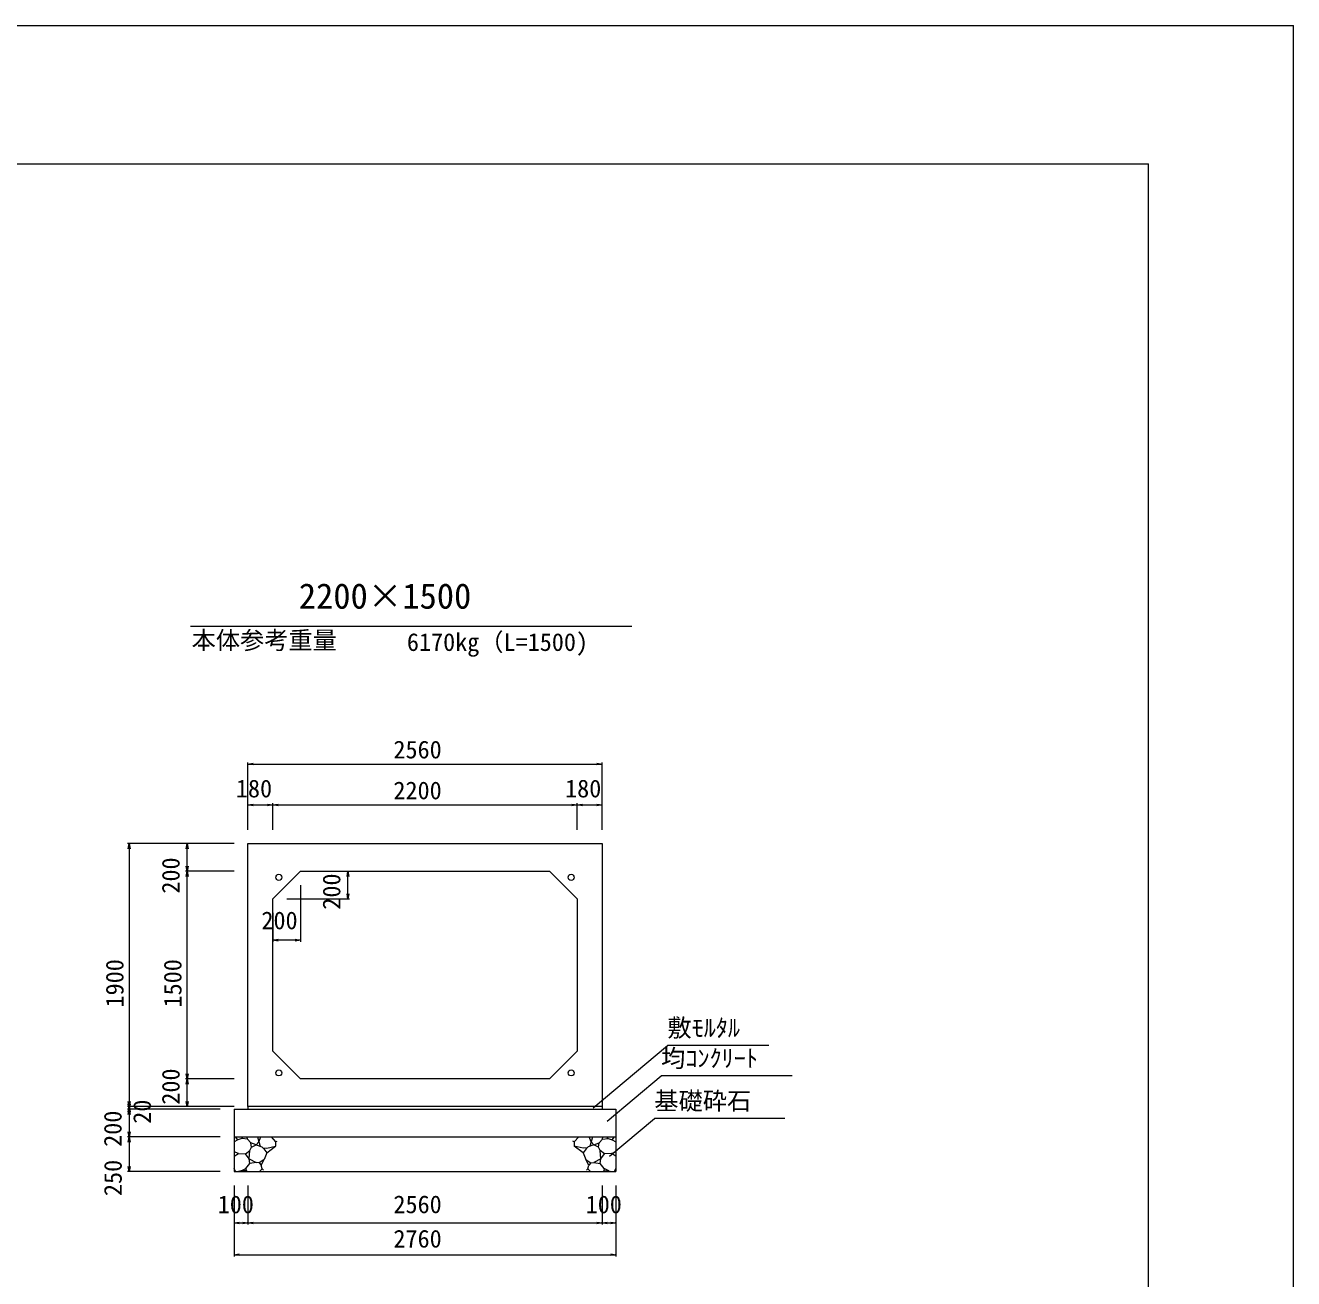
# Model space of a CAD drawing. Units: millimetres on the paper. Extents: x 0 to 841, y 0 to 594.
# Drawn here: x 657.6 to 841, y 412.8 to 594 of the extents above; entities that cross this region are included whole.
import ezdxf
from ezdxf.enums import TextEntityAlignment as Align

# ---------------------------------------------------------------- set-up
doc = ezdxf.new("R2010")
doc.units = ezdxf.units.MM
for name, color, linetype, lineweight in [('0_2', 7, 'Continuous', 9), ('D-STR-DIM（寸法）', 7, 'Continuous', 18), ('D-STR-HTXT（旗揚げ）', 4, 'Continuous', 18), ('D-STR-STRn（構造物）', 5, 'Continuous', 18), ('D-STR（構造物外形線）', 1, 'Continuous', 18), ('D-TTL(外枠）', 2, 'Continuous', 18), ('DEFPOINTS_3', 8, 'Continuous', 18)]:
    doc.layers.add(name, color=color, linetype=linetype, lineweight=lineweight)
doc.layers.add('D-STR-TXT（文字）', color=7, linetype='Continuous')
doc.styles.add('ＭＳ ゴシック', font='')
doc.styles.get('ＭＳ ゴシック').set_extended_font_data('MS Gothic')

msp = doc.modelspace()

# ---------------------------------------------------------------- linework, layer by layer
at = {"layer": '0_2'}
for p, q in [((689.809, 487.22), (690.559, 487.345)), ((690.559, 487.095), (689.809, 487.22)), ((740.259, 487.345), (741.009, 487.22)), ((741.009, 487.22), (740.259, 487.095)), ((689.809, 481.314), (690.559, 481.439)), ((690.559, 481.189), (689.809, 481.314)), ((692.659, 481.439), (693.409, 481.314)), ((693.409, 481.314), (692.659, 481.189)), ((693.409, 481.314), (694.159, 481.439)), ((694.159, 481.189), (693.409, 481.314)), ((736.659, 481.439), (737.409, 481.314)), ((737.409, 481.314), (736.659, 481.189)), ((737.409, 481.314), (738.159, 481.439)), ((738.159, 481.189), (737.409, 481.314)), ((740.259, 481.439), (741.009, 481.314)), ((741.009, 481.314), (740.259, 481.189)), ((672.513, 474.971), (672.638, 475.721)), ((672.638, 475.721), (672.763, 474.971)), ((680.899, 474.971), (681.024, 475.721)), ((681.024, 475.721), (681.149, 474.971)), ((681.024, 471.721), (680.899, 472.471)), ((680.899, 470.971), (681.024, 471.721)), ((681.149, 472.471), (681.024, 471.721)), ((681.024, 471.721), (681.149, 470.971)), ((681.024, 441.721), (680.899, 442.471)), ((681.149, 442.471), (681.024, 441.721)), ((680.899, 440.971), (681.024, 441.721)), ((681.024, 441.721), (681.149, 440.971)), ((672.638, 437.721), (672.513, 438.471)), ((672.763, 438.471), (672.638, 437.721)), ((681.024, 437.721), (680.899, 438.471)), ((681.149, 438.471), (681.024, 437.721)), ((672.638, 437.321), (672.513, 438.071)), ((672.513, 436.971), (672.638, 437.721)), ((672.513, 436.571), (672.638, 437.321)), ((672.763, 438.071), (672.638, 437.321)), ((672.638, 437.721), (672.763, 436.971)), ((672.638, 437.321), (672.763, 436.571)), ((672.638, 433.321), (672.513, 434.071)), ((672.513, 432.571), (672.638, 433.321)), ((672.763, 434.071), (672.638, 433.321)), ((672.638, 433.321), (672.763, 432.571)), ((672.638, 428.321), (672.513, 429.071)), ((672.763, 429.071), (672.638, 428.321)), ((687.809, 420.898), (688.559, 421.023)), ((688.559, 420.773), (687.809, 420.898)), ((689.059, 421.023), (689.809, 420.898)), ((689.809, 420.898), (689.059, 420.773)), ((689.809, 420.898), (690.559, 421.023)), ((690.559, 420.773), (689.809, 420.898)), ((740.259, 421.023), (741.009, 420.898)), ((741.009, 420.898), (740.259, 420.773)), ((741.009, 420.898), (741.759, 421.023)), ((741.759, 420.773), (741.009, 420.898)), ((742.259, 421.023), (743.009, 420.898)), ((743.009, 420.898), (742.259, 420.773)), ((687.809, 416.302), (688.559, 416.427)), ((688.559, 416.177), (687.809, 416.302)), ((742.259, 416.427), (743.009, 416.302)), ((743.009, 416.302), (742.259, 416.177))]:
    msp.add_line(p, q, dxfattribs=at)
at = {"layer": '0_2', "color": 9, "lineweight": 18}
for p, q in [((689.809, 487.22), (689.909, 487.22)), ((741.009, 487.22), (740.909, 487.22)), ((689.809, 481.314), (689.909, 481.314)), ((693.409, 481.314), (693.309, 481.314)), ((693.409, 481.314), (693.509, 481.314)), ((737.409, 481.314), (737.309, 481.314)), ((737.409, 481.314), (737.509, 481.314)), ((741.009, 481.314), (740.909, 481.314)), ((672.638, 475.721), (672.638, 475.621)), ((681.024, 475.721), (681.024, 475.621)), ((681.024, 471.721), (681.024, 471.821)), ((681.024, 471.721), (681.024, 471.621)), ((681.024, 441.721), (681.024, 441.821)), ((681.024, 441.721), (681.024, 441.621)), ((672.638, 437.721), (672.638, 437.821)), ((672.638, 437.721), (672.638, 437.621)), ((672.638, 437.321), (672.638, 437.421)), ((672.638, 437.321), (672.638, 437.221)), ((681.024, 437.721), (681.024, 437.821)), ((672.638, 433.321), (672.638, 433.421)), ((672.638, 433.321), (672.638, 433.221)), ((672.638, 428.321), (672.638, 428.421)), ((687.809, 420.898), (687.909, 420.898)), ((689.809, 420.898), (689.709, 420.898)), ((689.809, 420.898), (689.909, 420.898)), ((741.009, 420.898), (740.909, 420.898)), ((741.009, 420.898), (741.109, 420.898)), ((743.009, 420.898), (742.909, 420.898)), ((687.809, 416.302), (687.909, 416.302)), ((743.009, 416.302), (742.909, 416.302))]:
    msp.add_line(p, q, dxfattribs=at)
at = {"layer": 'D-STR-DIM（寸法）'}
for p, q in [((689.809, 477.721), (689.809, 487.47)), ((689.909, 487.22), (740.909, 487.22)), ((741.009, 477.721), (741.009, 487.47)), ((689.909, 481.314), (693.309, 481.314)), ((693.409, 477.721), (693.409, 481.564)), ((693.509, 481.314), (737.309, 481.314)), ((737.409, 477.721), (737.409, 481.564)), ((737.509, 481.314), (740.909, 481.314)), ((687.809, 475.721), (672.388, 475.721)), ((672.638, 475.621), (672.638, 437.821)), ((681.024, 471.821), (681.024, 475.621)), ((687.809, 471.721), (680.774, 471.721)), ((681.024, 441.821), (681.024, 471.621)), ((699.409, 471.721), (704.513, 471.721)), ((704.138, 470.971), (704.263, 471.721)), ((704.263, 471.721), (704.263, 471.621)), ((704.263, 471.721), (704.388, 470.971)), ((704.263, 467.821), (704.263, 471.621)), ((697.409, 469.721), (697.409, 461.522)), ((695.409, 467.721), (704.513, 467.721)), ((704.263, 467.721), (704.138, 468.471)), ((704.388, 468.471), (704.263, 467.721)), ((704.263, 467.721), (704.263, 467.821)), ((693.409, 465.721), (693.409, 461.522)), ((693.409, 461.772), (694.159, 461.897)), ((693.409, 461.772), (693.509, 461.772)), ((694.159, 461.647), (693.409, 461.772)), ((697.309, 461.772), (693.509, 461.772)), ((696.659, 461.897), (697.409, 461.772)), ((697.409, 461.772), (696.659, 461.647)), ((697.409, 461.772), (697.309, 461.772)), ((687.809, 441.721), (680.774, 441.721)), ((681.024, 437.821), (681.024, 441.621)), ((687.809, 437.721), (672.388, 437.721)), ((685.809, 437.321), (672.388, 437.321)), ((672.638, 437.621), (672.638, 437.421)), ((672.638, 437.221), (672.638, 433.421)), ((685.809, 433.321), (672.388, 433.321)), ((672.638, 433.221), (672.638, 428.421)), ((685.809, 428.321), (672.388, 428.321)), ((687.809, 426.321), (687.809, 416.052)), ((689.809, 426.321), (689.809, 420.648)), ((741.009, 426.321), (741.009, 420.648)), ((743.009, 426.321), (743.009, 416.052)), ((687.909, 420.898), (689.709, 420.898)), ((689.909, 420.898), (740.909, 420.898)), ((741.109, 420.898), (742.909, 420.898)), ((687.909, 416.302), (742.909, 416.302))]:
    msp.add_line(p, q, dxfattribs=at)
at = {"layer": 'D-STR-HTXT（旗揚げ）'}
for p, q in [((681.517, 507.135), (745.3, 507.135)), ((739.726, 437.532), (750.459, 446.55)), ((765.12, 446.55), (750.459, 446.55)), ((741.747, 435.597), (749.546, 442.15)), ((768.472, 442.15), (749.546, 442.15)), ((742.097, 430.54), (748.571, 435.979)), ((767.435, 435.979), (748.571, 435.979))]:
    msp.add_line(p, q, dxfattribs=at)
at = {"layer": 'D-STR-STRn（構造物）'}
for p, q in [((687.809, 437.321), (743.009, 437.321)), ((687.809, 437.321), (687.809, 428.321)), ((689.809, 437.721), (689.809, 437.321)), ((741.009, 437.721), (741.009, 437.321)), ((743.009, 437.321), (743.009, 428.321)), ((687.809, 433.321), (743.009, 433.321)), ((688.341, 432.925), (687.809, 432.612)), ((688.341, 432.925), (688.009, 433.321)), ((688.926, 433.114), (688.341, 432.925)), ((688.926, 433.114), (689.117, 433.321)), ((689.734, 432.984), (688.926, 433.114)), ((689.734, 432.984), (689.716, 433.321)), ((690.222, 432.452), (689.734, 432.984)), ((691.17, 433.321), (691.397, 432.603)), ((691.397, 432.603), (691.677, 433.321)), ((693.171, 433.321), (693.817, 432.6)), ((737.646, 433.321), (737, 432.6)), ((739.421, 432.603), (739.141, 433.321)), ((739.648, 433.321), (739.421, 432.603)), ((740.596, 432.452), (741.083, 432.984)), ((741.083, 432.984), (741.102, 433.321)), ((741.083, 432.984), (741.891, 433.114)), ((741.891, 433.114), (741.7, 433.321)), ((741.891, 433.114), (742.476, 432.925)), ((742.476, 432.925), (742.808, 433.321)), ((742.476, 432.925), (743.009, 432.612)), ((688.457, 430.911), (687.809, 431.184)), ((689.475, 430.894), (690.075, 431.36)), ((690.004, 430.16), (690.075, 431.36)), ((690.075, 431.36), (690.31, 431.833)), ((690.31, 431.833), (690.222, 432.452)), ((690.995, 432.186), (690.222, 432.452)), ((690.31, 431.833), (690.995, 432.186)), ((691.397, 432.603), (690.995, 432.186)), ((690.995, 432.186), (691.822, 431.88)), ((691.397, 432.603), (691.553, 431.98)), ((691.822, 431.88), (692.128, 431.59)), ((691.975, 431.735), (692.536, 431.681)), ((692.128, 431.59), (692.541, 431.039)), ((692.541, 431.039), (692.177, 430.067)), ((692.536, 431.681), (693.817, 432.009)), ((692.541, 431.039), (693.817, 432.009)), ((693.817, 432.6), (694.036, 432.709)), ((693.817, 432.6), (693.817, 432.009)), ((693.817, 432.009), (693.843, 432.003)), ((737, 432.6), (736.781, 432.709)), ((737, 432.009), (736.975, 432.003)), ((737, 432.6), (737, 432.009)), ((738.281, 431.681), (737, 432.009)), ((738.276, 431.039), (737, 432.009)), ((738.69, 431.59), (738.276, 431.039)), ((738.276, 431.039), (738.64, 430.067)), ((738.843, 431.735), (738.281, 431.681)), ((738.996, 431.88), (738.69, 431.59)), ((739.822, 432.186), (738.996, 431.88)), ((739.421, 432.603), (739.264, 431.98)), ((739.421, 432.603), (739.822, 432.186)), ((739.822, 432.186), (740.596, 432.452)), ((740.507, 431.833), (739.822, 432.186)), ((740.507, 431.833), (740.596, 432.452)), ((740.742, 431.36), (740.507, 431.833)), ((740.813, 430.16), (740.742, 431.36)), ((741.342, 430.894), (740.742, 431.36)), ((742.361, 430.911), (743.009, 431.184)), ((687.809, 430.543), (688.457, 430.911)), ((688.457, 430.911), (689.475, 430.894)), ((690.004, 430.16), (689.475, 430.894)), ((689.518, 428.786), (690.067, 429.484)), ((690.067, 429.484), (690.004, 430.16)), ((690.004, 430.16), (690.997, 429.622)), ((690.997, 429.622), (690.067, 429.484)), ((691.417, 429.591), (690.997, 429.622)), ((692.177, 430.067), (691.417, 429.591)), ((691.417, 429.591), (691.733, 429.267)), ((691.733, 429.267), (692.177, 430.067)), ((691.852, 428.697), (691.733, 429.267)), ((739.084, 429.267), (738.64, 430.067)), ((738.64, 430.067), (739.401, 429.591)), ((738.965, 428.697), (739.084, 429.267)), ((739.401, 429.591), (739.084, 429.267)), ((739.401, 429.591), (739.82, 429.622)), ((740.813, 430.16), (739.82, 429.622)), ((739.82, 429.622), (740.75, 429.484)), ((740.75, 429.484), (740.813, 430.16)), ((741.3, 428.786), (740.75, 429.484)), ((740.813, 430.16), (741.342, 430.894)), ((742.361, 430.911), (741.342, 430.894)), ((743.009, 430.543), (742.361, 430.911)), ((688.022, 428.321), (687.809, 428.765)), ((687.809, 428.321), (743.009, 428.321)), ((688.835, 428.412), (688.456, 428.321)), ((688.835, 428.412), (689.518, 428.786)), ((689.464, 428.436), (688.835, 428.412)), ((689.726, 428.321), (689.464, 428.436)), ((689.518, 428.786), (689.53, 428.438)), ((691.475, 428.321), (691.852, 428.697)), ((691.852, 428.697), (692.047, 428.516)), ((738.965, 428.697), (738.77, 428.516)), ((739.342, 428.321), (738.965, 428.697)), ((741.091, 428.321), (741.354, 428.436)), ((741.3, 428.786), (741.287, 428.438)), ((741.982, 428.412), (741.3, 428.786)), ((741.354, 428.436), (741.982, 428.412)), ((741.982, 428.412), (742.361, 428.321)), ((742.795, 428.321), (743.009, 428.765))]:
    msp.add_line(p, q, dxfattribs=at)
at = {"layer": 'D-STR（構造物外形線）'}
for p, q in [((689.809, 475.721), (741.009, 475.721)), ((689.809, 437.721), (689.809, 475.721)), ((741.009, 475.721), (741.009, 437.721)), ((693.409, 467.721), (697.409, 471.721)), ((697.409, 471.721), (733.409, 471.721)), ((733.409, 471.721), (737.409, 467.721)), ((693.409, 445.721), (693.409, 467.721)), ((737.409, 467.721), (737.409, 445.721)), ((697.409, 441.721), (693.409, 445.721)), ((737.409, 445.721), (733.409, 441.721)), ((733.409, 441.721), (697.409, 441.721)), ((741.009, 437.721), (689.809, 437.721))]:
    msp.add_line(p, q, dxfattribs=at)
for centre in [(694.277, 470.852), (736.54, 470.852), (694.277, 442.589), (736.54, 442.589)]:
    msp.add_circle(centre, 0.44, dxfattribs=at)
at = {"layer": 'D-TTL(外枠）'}
for p in [(25, 574), (820, 20)]:
    msp.add_line(p, (820, 574), dxfattribs=at)
at = {"layer": 'DEFPOINTS_3'}
for p in [(0, 594), (841, 0)]:
    msp.add_line(p, (841, 594), dxfattribs=at)

# ---------------------------------------------------------------- texts
at = {"layer": 'D-STR-DIM（寸法）', "style": 'ＭＳ ゴシック'}
for s, p in [('2560', (710.843, 487.27)), ('180', (688.064, 481.639)), ('2200', (710.843, 481.364)), ('180', (735.664, 481.639)), ('200', (691.757, 462.574)), ('100', (685.434, 421.521)), ('2560', (710.843, 421.534)), ('100', (738.634, 421.521)), ('2760', (710.843, 416.563))]:
    msp.add_text(s, height=2.566, dxfattribs=at).set_placement(p, align=Align.BOTTOM_LEFT)
for s, p in [('200', (680.699, 468.495)), ('200', (703.943, 466.171)), ('1900', (672.588, 452.039)), ('1500', (680.974, 452.039)), ('200', (680.699, 437.985)), ('20', (676.557, 435.229)), ('200', (672.313, 431.892)), ('250', (672.334, 424.78))]:
    msp.add_text(s, height=2.566, rotation=90, dxfattribs=at).set_placement(p, align=Align.BOTTOM_LEFT)
at = {"layer": 'D-STR-TXT（文字）', "style": 'ＭＳ ゴシック'}
for s, height, p in [('2200×1500', 3.666, (697.165, 508.584)), ('本体参考重量', 2.566, (681.67, 503.068)), ('6170kg（L=1500)', 2.566, (712.79, 502.805)), ('敷ﾓﾙﾀﾙ', 2.566, (750.459, 447.05)), ('均ｺﾝｸﾘｰﾄ', 2.566, (749.546, 442.65)), ('基礎砕石', 2.566, (748.571, 436.479))]:
    msp.add_text(s, height=height, dxfattribs=at).set_placement(p, align=Align.BOTTOM_LEFT)

doc.saveas('drawing.dxf')
